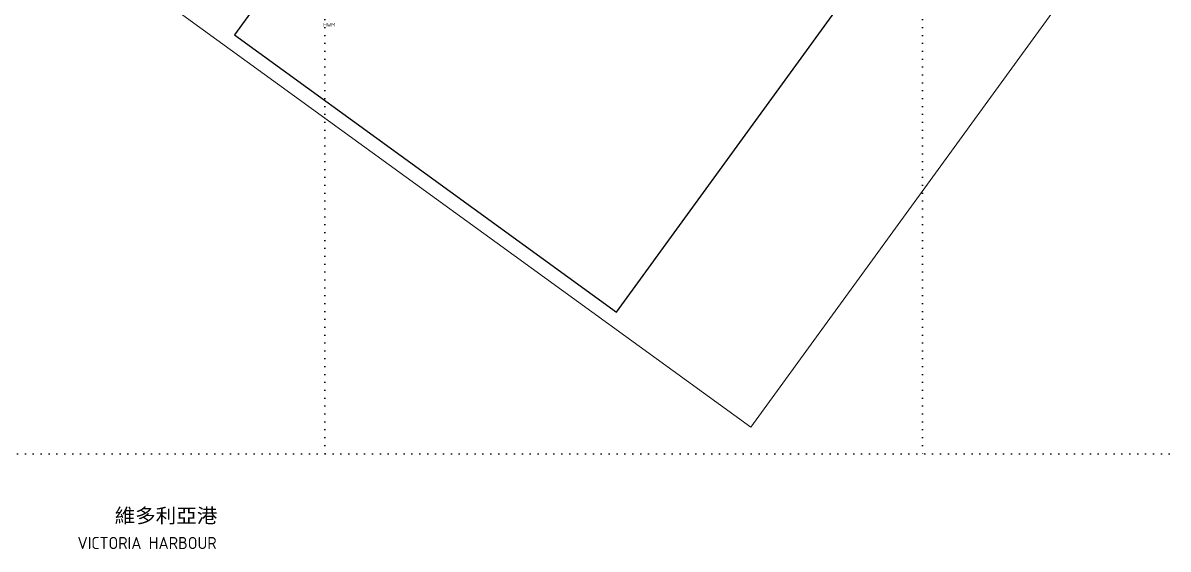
# Model space of a CAD drawing. Header units: millimetres. Extents: x 833600 to 836188, y 816856 to 818701.
# Drawn here: x 834099 to 834482.2, y 817568 to 817744.3 of the extents above; entities that cross this region are included whole.
import ezdxf

# ---------------------------------------------------------------- set-up
doc = ezdxf.new("R2010")
doc.units = ezdxf.units.MM
doc.linetypes.add('DOT', pattern=[6.35, 0, -6.35])
for name, color, linetype, lineweight in [('00-TITLEBOX', 7, 'Continuous', 20), ('01-basemap', 8, 'Continuous', 15), ('01-Grid', 7, 'DOT', 25)]:
    doc.layers.add(name, color=color, linetype=linetype, lineweight=lineweight)
doc.layers.add('TITLEBOX', color=7, linetype='Continuous')
doc.styles.add('HK_ENG_11', font='HK_ENG.ttf')
doc.styles.add('SMO_Hei_W3', font='smo_hei_w3.ttf')

msp = doc.modelspace()

# ---------------------------------------------------------------- linework, layer by layer
at = {"layer": '00-TITLEBOX'}
msp.add_lwpolyline([(834142.32, 817754.29), (834522.64, 818277.79), (834722.86, 818132.33), (834342.53, 817608.83)], close=True, dxfattribs=at)
at = {"layer": '01-Grid', "ltscale": 0.4}
for p, q in [((834200, 818701.02), (834200, 817600)), ((834400, 818701.02), (834400, 817600)), ((836188.05, 817600), (833600, 817600))]:
    msp.add_line(p, q, dxfattribs=at)
at = {"layer": 'TITLEBOX', "color": 2}
msp.add_lwpolyline([(834297.58, 817647.38), (834666.83, 818155.64), (834539.01, 818248.5), (834169.75, 817740.25)], close=True, dxfattribs=at)

# ---------------------------------------------------------------- texts
at = {"layer": '01-basemap'}
for s, height, style, width, p in [('HWM', 1.215, 'HK_ENG_11', 1.1, (834199.47, 817742.99)), ('維多利亞港', 4.8, 'SMO_Hei_W3', 1.05, (834129.67, 817576.85)), ('VICTORIA HARBOUR', 4.05, 'HK_ENG_11', 1.1, (834117.25, 817568.06))]:
    msp.add_text(s, height=height, dxfattribs=dict(at, style=style, width=width)).set_placement(p)

doc.saveas('drawing.dxf')
